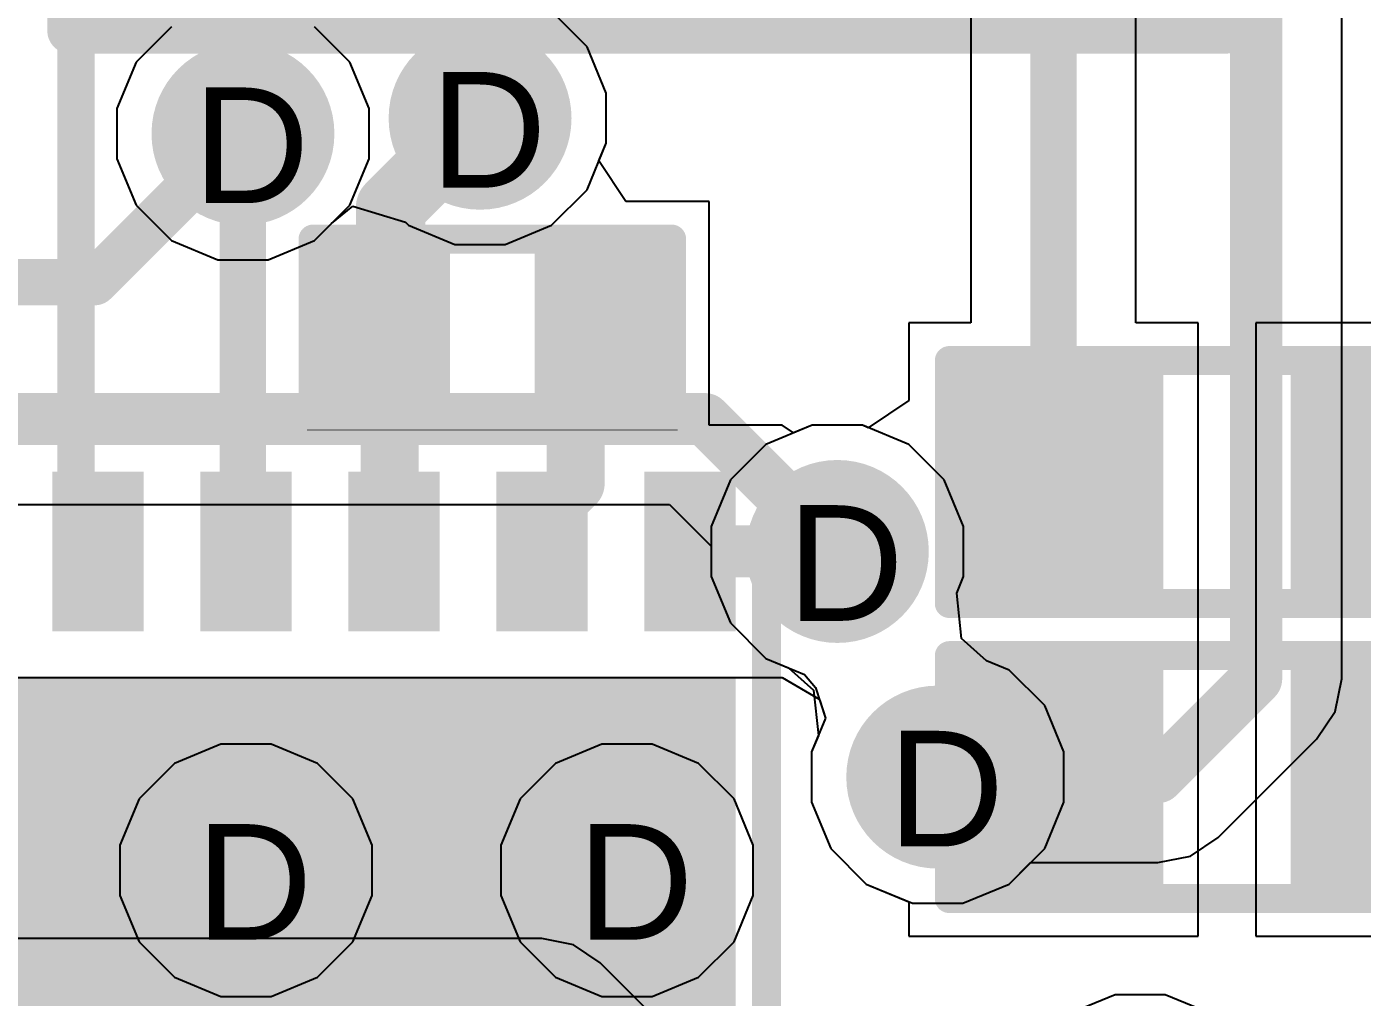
# Model space of a CAD drawing. Header units: inches. Extents: x 0 to 5032, y 0 to 5323.
# Drawn here: x 81.5 to 87.37, y 103.34 to 107.6 of the extents above; entities that cross this region are included whole.
import ezdxf

# ---------------------------------------------------------------- set-up
doc = ezdxf.new("R2010")
doc.units = ezdxf.units.IN
for name, color, linetype in [('Bottom Layer', 5, 'Continuous'), ('Bottom Solder', 6, 'Continuous'), ('Drill Drawing', 1, 'Continuous'), ('Layer 1', 16, 'Continuous'), ('Layer 2', 76, 'Continuous'), ('Multi-Layer', 9, 'Continuous'), ('Pad Holes', 156, 'Continuous'), ('Top Layer', 1, 'Continuous'), ('Top Overlay', 2, 'Continuous'), ('Top Paste', 8, 'Continuous'), ('Top Solder', 216, 'Continuous'), ('Via Holes', 16, 'Continuous')]:
    doc.layers.add(name, color=color, linetype=linetype)
doc.styles.add('Arial', font='', dxfattribs={"height": 0.2})
doc.styles.get('Arial').set_extended_font_data('Arial')

# ---------------------------------------------------------------- blocks, each defined once
blk = doc.blocks.new('HDR1X2__154')
at = {"layer": 'Bottom Layer'}
blk.add_hatch(color=5, dxfattribs=at).paths.add_polyline_path([(-0.75, 0.75), (0.75, 0.75), (0.75, -0.75), (-0.75, -0.75)])
h = blk.add_hatch(color=5, dxfattribs=at)
edge = h.paths.add_edge_path()
edge.add_arc((2.54, 0), 0.75, 0, 360)
at = {"layer": 'Bottom Solder'}
blk.add_hatch(color=6, dxfattribs=at).paths.add_polyline_path([(-0.8516, 0.8516), (0.8516, 0.8516), (0.8516, -0.8516), (-0.8516, -0.8516)])
h = blk.add_hatch(color=6, dxfattribs=at)
edge = h.paths.add_edge_path()
edge.add_arc((2.54, 0), 0.8516, 0, 360)
at = {"layer": 'Layer 1'}
blk.add_hatch(color=16, dxfattribs=at).paths.add_polyline_path([(-0.75, 0.75), (0.75, 0.75), (0.75, -0.75), (-0.75, -0.75)])
h = blk.add_hatch(color=16, dxfattribs=at)
edge = h.paths.add_edge_path()
edge.add_arc((2.54, 0), 0.75, 0, 360)
at = {"layer": 'Layer 2'}
blk.add_hatch(color=76, dxfattribs=at).paths.add_polyline_path([(-0.75, 0.75), (0.75, 0.75), (0.75, -0.75), (-0.75, -0.75)])
h = blk.add_hatch(color=76, dxfattribs=at)
edge = h.paths.add_edge_path()
edge.add_arc((2.54, 0), 0.75, 0, 360)
at = {"layer": 'Multi-Layer'}
blk.add_hatch(color=9, dxfattribs=at).paths.add_polyline_path([(-0.75, 0.75), (0.75, 0.75), (0.75, -0.75), (-0.75, -0.75)])
h = blk.add_hatch(color=9, dxfattribs=at)
edge = h.paths.add_edge_path()
edge.add_arc((2.54, 0), 0.75, 0, 360)
at = {"layer": 'Pad Holes'}
h = blk.add_hatch(color=7, dxfattribs=at)
edge = h.paths.add_edge_path()
edge.add_arc((0, 0), 0.45, 0, 360)
h = blk.add_hatch(color=7, dxfattribs=at)
edge = h.paths.add_edge_path()
edge.add_arc((2.54, 0), 0.45, 0, 360)
at = {"layer": 'Top Layer'}
blk.add_hatch(color=1, dxfattribs=at).paths.add_polyline_path([(-0.75, 0.75), (0.75, 0.75), (0.75, -0.75), (-0.75, -0.75)])
h = blk.add_hatch(color=1, dxfattribs=at)
edge = h.paths.add_edge_path()
edge.add_arc((2.54, 0), 0.75, 0, 360)
at = {"layer": 'Top Solder'}
blk.add_hatch(color=216, dxfattribs=at).paths.add_polyline_path([(-0.8516, 0.8516), (0.8516, 0.8516), (0.8516, -0.8516), (-0.8516, -0.8516)])
h = blk.add_hatch(color=216, dxfattribs=at)
edge = h.paths.add_edge_path()
edge.add_arc((2.54, 0), 0.8516, 0, 360)
at = {"layer": 'Top Overlay'}
for points in [[(-1.27, 1.27, 0.2, 0.2, 0), (-1.27, -1.27, 0.2, 0.2, 0)], [(3.81, 1.27, 0.2, 0.2, 0), (-1.27, 1.27, 0.2, 0.2, 0)], [(3.81, 1.27, 0.2, 0.2, 0), (3.81, -1.27, 0.2, 0.2, 0)], [(3.81, -1.27, 0.2, 0.2, 0), (-1.27, -1.27, 0.2, 0.2, 0)]]:
    blk.add_lwpolyline(points, format="xyseb", dxfattribs=at)
for points in [[(-1.32, 1.27, 0.1, 0.1, 1), (-1.22, 1.27, 0.1, 0.1, 1)], [(-1.32, 1.27, 0.1, 0.1, 1), (-1.22, 1.27, 0.1, 0.1, 1)], [(3.76, 1.27, 0.1, 0.1, 1), (3.86, 1.27, 0.1, 0.1, 1)], [(3.76, 1.27, 0.1, 0.1, 1), (3.86, 1.27, 0.1, 0.1, 1)], [(-1.32, -1.27, 0.1, 0.1, 1), (-1.22, -1.27, 0.1, 0.1, 1)], [(-1.32, -1.27, 0.1, 0.1, 1), (-1.22, -1.27, 0.1, 0.1, 1)], [(3.76, -1.27, 0.1, 0.1, 1), (3.86, -1.27, 0.1, 0.1, 1)], [(3.76, -1.27, 0.1, 0.1, 1), (3.86, -1.27, 0.1, 0.1, 1)]]:
    blk.add_lwpolyline(points, format="xyseb", close=True, dxfattribs=at)
blk = doc.blocks.new('R___0402_160')
at = {"layer": 'Top Layer'}
for points in [[(-0.6985, -0.3175), (-0.6985, 0.3175), (-0.2413, 0.3175), (-0.2413, -0.3175)], [(0.2413, -0.3175), (0.2413, 0.3175), (0.6985, 0.3175), (0.6985, -0.3175)]]:
    blk.add_hatch(color=1, dxfattribs=at).paths.add_polyline_path(points)
at = {"layer": 'Top Paste'}
for points in [[(-0.6985, -0.3175), (-0.6985, 0.3175), (-0.2413, 0.3175), (-0.2413, -0.3175)], [(0.2413, -0.3175), (0.2413, 0.3175), (0.6985, 0.3175), (0.6985, -0.3175)]]:
    blk.add_hatch(color=8, dxfattribs=at).paths.add_polyline_path(points)
at = {"layer": 'Top Solder'}
for points in [[(-0.7535, -0.3725), (-0.7535, 0.3725), (-0.1863, 0.3725), (-0.1863, -0.3725)], [(0.1863, -0.3725), (0.1863, 0.3725), (0.7535, 0.3725), (0.7535, -0.3725)]]:
    blk.add_hatch(color=216, dxfattribs=at).paths.add_polyline_path(points)
at = {"layer": 'Top Overlay'}
for points in [[(-0.7874, 0.4064, 0.127, 0.127, 0), (0.7874, 0.4064, 0.127, 0.127, 0)], [(-0.7874, -0.4064, 0.127, 0.127, 0), (-0.7874, 0.4064, 0.127, 0.127, 0)], [(0.7874, -0.4064, 0.127, 0.127, 0), (0.7874, 0.4064, 0.127, 0.127, 0)], [(-0.7874, -0.4064, 0.127, 0.127, 0), (0.7874, -0.4064, 0.127, 0.127, 0)], [(-0.8128, -0.4318, 0.00323, 0.00323, 0), (0.8128, -0.4318, 0.00323, 0.00323, 0)]]:
    blk.add_lwpolyline(points, format="xyseb", dxfattribs=at)
for points in [[(-0.8191, 0.4064, 0.0635, 0.0635, 1), (-0.7556, 0.4064, 0.0635, 0.0635, 1)], [(-0.8191, 0.4064, 0.0635, 0.0635, 1), (-0.7556, 0.4064, 0.0635, 0.0635, 1)], [(0.7556, 0.4064, 0.0635, 0.0635, 1), (0.8191, 0.4064, 0.0635, 0.0635, 1)], [(0.7556, 0.4064, 0.0635, 0.0635, 1), (0.8191, 0.4064, 0.0635, 0.0635, 1)], [(-0.8191, -0.4064, 0.0635, 0.0635, 1), (-0.7556, -0.4064, 0.0635, 0.0635, 1)], [(-0.8191, -0.4064, 0.0635, 0.0635, 1), (-0.7556, -0.4064, 0.0635, 0.0635, 1)], [(0.7556, -0.4064, 0.0635, 0.0635, 1), (0.8191, -0.4064, 0.0635, 0.0635, 1)], [(0.7556, -0.4064, 0.0635, 0.0635, 1), (0.8191, -0.4064, 0.0635, 0.0635, 1)], [(-0.8136, -0.4318, 0.00161, 0.00161, 1), (-0.812, -0.4318, 0.00161, 0.00161, 1)], [(0.812, -0.4318, 0.00161, 0.00161, 1), (0.8136, -0.4318, 0.00161, 0.00161, 1)]]:
    blk.add_lwpolyline(points, format="xyseb", close=True, dxfattribs=at)
blk = doc.blocks.new('R___0603_167')
at = {"layer": 'Top Layer'}
for points in [[(-0.381, 0.4445), (-0.381, -0.4445), (-1.143, -0.4445), (-1.143, 0.4445)], [(1.143, 0.4445), (1.143, -0.4445), (0.381, -0.4445), (0.381, 0.4445)]]:
    blk.add_hatch(color=1, dxfattribs=at).paths.add_polyline_path(points)
at = {"layer": 'Top Paste'}
for points in [[(-0.381, 0.4445), (-0.381, -0.4445), (-1.143, -0.4445), (-1.143, 0.4445)], [(1.143, 0.4445), (1.143, -0.4445), (0.381, -0.4445), (0.381, 0.4445)]]:
    blk.add_hatch(color=8, dxfattribs=at).paths.add_polyline_path(points)
at = {"layer": 'Top Solder'}
for points in [[(-0.2794, 0.5461), (-0.2794, -0.5461), (-1.2446, -0.5461), (-1.2446, 0.5461)], [(1.2446, 0.5461), (1.2446, -0.5461), (0.2794, -0.5461), (0.2794, 0.5461)]]:
    blk.add_hatch(color=216, dxfattribs=at).paths.add_polyline_path(points)
at = {"layer": 'Top Overlay'}
for points in [[(-1.2192, -0.5334, 0.127, 0.127, 0), (-1.2192, 0.5334, 0.127, 0.127, 0)], [(-1.2192, 0.5334, 0.127, 0.127, 0), (1.2192, 0.5334, 0.127, 0.127, 0)], [(1.2192, -0.5334, 0.127, 0.127, 0), (1.2192, 0.5334, 0.127, 0.127, 0)], [(-1.2192, -0.5334, 0.127, 0.127, 0), (1.2192, -0.5334, 0.127, 0.127, 0)]]:
    blk.add_lwpolyline(points, format="xyseb", dxfattribs=at)
for points in [[(-1.25095, 0.5334, 0.0635, 0.0635, 1), (-1.18745, 0.5334, 0.0635, 0.0635, 1)], [(-1.25095, 0.5334, 0.0635, 0.0635, 1), (-1.18745, 0.5334, 0.0635, 0.0635, 1)], [(1.18745, 0.5334, 0.0635, 0.0635, 1), (1.25095, 0.5334, 0.0635, 0.0635, 1)], [(1.18745, 0.5334, 0.0635, 0.0635, 1), (1.25095, 0.5334, 0.0635, 0.0635, 1)], [(-1.25095, -0.5334, 0.0635, 0.0635, 1), (-1.18745, -0.5334, 0.0635, 0.0635, 1)], [(-1.25095, -0.5334, 0.0635, 0.0635, 1), (-1.18745, -0.5334, 0.0635, 0.0635, 1)], [(1.18745, -0.5334, 0.0635, 0.0635, 1), (1.25095, -0.5334, 0.0635, 0.0635, 1)], [(1.18745, -0.5334, 0.0635, 0.0635, 1), (1.25095, -0.5334, 0.0635, 0.0635, 1)]]:
    blk.add_lwpolyline(points, format="xyseb", close=True, dxfattribs=at)
blk = doc.blocks.new('R___0603_168')
at = {"layer": 'Top Layer'}
for points in [[(-0.381, 0.4445), (-0.381, -0.4445), (-1.143, -0.4445), (-1.143, 0.4445)], [(1.143, 0.4445), (1.143, -0.4445), (0.381, -0.4445), (0.381, 0.4445)]]:
    blk.add_hatch(color=1, dxfattribs=at).paths.add_polyline_path(points)
at = {"layer": 'Top Paste'}
for points in [[(-0.381, 0.4445), (-0.381, -0.4445), (-1.143, -0.4445), (-1.143, 0.4445)], [(1.143, 0.4445), (1.143, -0.4445), (0.381, -0.4445), (0.381, 0.4445)]]:
    blk.add_hatch(color=8, dxfattribs=at).paths.add_polyline_path(points)
at = {"layer": 'Top Solder'}
for points in [[(-0.2794, 0.5461), (-0.2794, -0.5461), (-1.2446, -0.5461), (-1.2446, 0.5461)], [(1.2446, 0.5461), (1.2446, -0.5461), (0.2794, -0.5461), (0.2794, 0.5461)]]:
    blk.add_hatch(color=216, dxfattribs=at).paths.add_polyline_path(points)
at = {"layer": 'Top Overlay'}
for points in [[(-1.2192, 0.5334, 0.127, 0.127, 0), (-1.2192, -0.5334, 0.127, 0.127, 0)], [(1.2192, 0.5334, 0.127, 0.127, 0), (-1.2192, 0.5334, 0.127, 0.127, 0)], [(1.2192, 0.5334, 0.127, 0.127, 0), (1.2192, -0.5334, 0.127, 0.127, 0)], [(1.2192, -0.5334, 0.127, 0.127, 0), (-1.2192, -0.5334, 0.127, 0.127, 0)]]:
    blk.add_lwpolyline(points, format="xyseb", dxfattribs=at)
for points in [[(-1.25095, 0.5334, 0.0635, 0.0635, 1), (-1.18745, 0.5334, 0.0635, 0.0635, 1)], [(-1.25095, 0.5334, 0.0635, 0.0635, 1), (-1.18745, 0.5334, 0.0635, 0.0635, 1)], [(1.18745, 0.5334, 0.0635, 0.0635, 1), (1.25095, 0.5334, 0.0635, 0.0635, 1)], [(1.18745, 0.5334, 0.0635, 0.0635, 1), (1.25095, 0.5334, 0.0635, 0.0635, 1)], [(-1.25095, -0.5334, 0.0635, 0.0635, 1), (-1.18745, -0.5334, 0.0635, 0.0635, 1)], [(-1.25095, -0.5334, 0.0635, 0.0635, 1), (-1.18745, -0.5334, 0.0635, 0.0635, 1)], [(1.18745, -0.5334, 0.0635, 0.0635, 1), (1.25095, -0.5334, 0.0635, 0.0635, 1)], [(1.18745, -0.5334, 0.0635, 0.0635, 1), (1.25095, -0.5334, 0.0635, 0.0635, 1)]]:
    blk.add_lwpolyline(points, format="xyseb", close=True, dxfattribs=at)
blk = doc.blocks.new('VSON_14_3_4_5__174')
at = {"layer": 'Top Layer'}
for points in [[(-1.1, 2.1), (-1.1, 1.8), (-1.7, 1.8), (-1.7, 2.1)], [(0.8, 2.1), (0.8, -2.1), (-0.8, -2.1), (-0.8, 2.1)], [(1.7, 2.1), (1.7, 1.8), (1.1, 1.8), (1.1, 2.1)], [(-1.1, 1.45), (-1.1, 1.15), (-1.7, 1.15), (-1.7, 1.45)], [(1.7, 1.45), (1.7, 1.15), (1.1, 1.15), (1.1, 1.45)], [(-1.1, 0.8), (-1.1, 0.5), (-1.7, 0.5), (-1.7, 0.8)], [(1.7, 0.8), (1.7, 0.5), (1.1, 0.5), (1.1, 0.8)], [(-1.1, 0.15), (-1.1, -0.15), (-1.7, -0.15), (-1.7, 0.15)], [(1.7, 0.15), (1.7, -0.15), (1.1, -0.15), (1.1, 0.15)], [(-1.1, -0.5), (-1.1, -0.8), (-1.7, -0.8), (-1.7, -0.5)], [(1.7, -0.5), (1.7, -0.8), (1.1, -0.8), (1.1, -0.5)], [(-1.1, -1.15), (-1.1, -1.45), (-1.7, -1.45), (-1.7, -1.15)], [(1.7, -1.15), (1.7, -1.45), (1.1, -1.45), (1.1, -1.15)], [(-1.1, -1.8), (-1.1, -2.1), (-1.7, -2.1), (-1.7, -1.8)], [(1.7, -1.8), (1.7, -2.1), (1.1, -2.1), (1.1, -1.8)]]:
    blk.add_hatch(color=1, dxfattribs=at).paths.add_polyline_path(points)
at = {"layer": 'Top Solder'}
for points in [[(-1.0492, 2.1508), (-1.0492, 1.7492), (-1.7508, 1.7492), (-1.7508, 2.1508)], [(0.8508, 2.1508), (0.8508, -2.1508), (-0.8508, -2.1508), (-0.8508, 2.1508)], [(1.7508, 2.1508), (1.7508, 1.7492), (1.0492, 1.7492), (1.0492, 2.1508)], [(-1.0492, 1.5008), (-1.0492, 1.0992), (-1.7508, 1.0992), (-1.7508, 1.5008)], [(1.7508, 1.5008), (1.7508, 1.0992), (1.0492, 1.0992), (1.0492, 1.5008)], [(-1.0492, 0.8508), (-1.0492, 0.4492), (-1.7508, 0.4492), (-1.7508, 0.8508)], [(1.7508, 0.8508), (1.7508, 0.4492), (1.0492, 0.4492), (1.0492, 0.8508)], [(-1.0492, 0.2008), (-1.0492, -0.2008), (-1.7508, -0.2008), (-1.7508, 0.2008)], [(1.7508, 0.2008), (1.7508, -0.2008), (1.0492, -0.2008), (1.0492, 0.2008)], [(-1.0492, -0.4492), (-1.0492, -0.8508), (-1.7508, -0.8508), (-1.7508, -0.4492)], [(1.7508, -0.4492), (1.7508, -0.8508), (1.0492, -0.8508), (1.0492, -0.4492)], [(-1.0492, -1.0992), (-1.0492, -1.5008), (-1.7508, -1.5008), (-1.7508, -1.0992)], [(1.7508, -1.0992), (1.7508, -1.5008), (1.0492, -1.5008), (1.0492, -1.0992)], [(-1.0492, -1.7492), (-1.0492, -2.1508), (-1.7508, -2.1508), (-1.7508, -1.7492)], [(1.7508, -1.7492), (1.7508, -2.1508), (1.0492, -2.1508), (1.0492, -1.7492)]]:
    blk.add_hatch(color=216, dxfattribs=at).paths.add_polyline_path(points)
at = {"layer": 'Top Overlay'}
for points in [[(-1.4986, 2.286, 0.127, 0.127, 0), (1.4732, 2.286, 0.127, 0.127, 0)], [(-1.9736, 2.0673, 0.127, 0.127, 0), (-1.9736, 1.8133, 0.127, 0.127, 0)], [(-1.9736, 2.0673, 0.127, 0.127, 0), (-1.8466, 1.9403, 0.127, 0.127, 0)], [(-1.8466, 1.9403, 0.127, 0.127, 0), (-1.9736, 1.8133, 0.127, 0.127, 0)], [(-1.4986, -2.286, 0.127, 0.127, 0), (1.4732, -2.286, 0.127, 0.127, 0)]]:
    blk.add_lwpolyline(points, format="xyseb", dxfattribs=at)
for points in [[(-1.5304, 2.286, 0.0635, 0.0635, 1), (-1.4668, 2.286, 0.0635, 0.0635, 1)], [(1.4414, 2.286, 0.0635, 0.0635, 1), (1.505, 2.286, 0.0635, 0.0635, 1)], [(-2.0053, 2.0673, 0.0635, 0.0635, 1), (-1.9418, 2.0673, 0.0635, 0.0635, 1)], [(-2.0053, 2.0673, 0.0635, 0.0635, 1), (-1.9418, 2.0673, 0.0635, 0.0635, 1)], [(-1.8783, 1.9403, 0.0635, 0.0635, 1), (-1.8148, 1.9403, 0.0635, 0.0635, 1)], [(-1.8783, 1.9403, 0.0635, 0.0635, 1), (-1.8148, 1.9403, 0.0635, 0.0635, 1)], [(-2.0053, 1.8133, 0.0635, 0.0635, 1), (-1.9418, 1.8133, 0.0635, 0.0635, 1)], [(-2.0053, 1.8133, 0.0635, 0.0635, 1), (-1.9418, 1.8133, 0.0635, 0.0635, 1)], [(-1.5304, -2.286, 0.0635, 0.0635, 1), (-1.4668, -2.286, 0.0635, 0.0635, 1)], [(1.4414, -2.286, 0.0635, 0.0635, 1), (1.505, -2.286, 0.0635, 0.0635, 1)]]:
    blk.add_lwpolyline(points, format="xyseb", close=True, dxfattribs=at)

msp = doc.modelspace()

# ---------------------------------------------------------------- hatches: boundary and pattern name
at = {"layer": 'Bottom Layer'}
h = msp.add_hatch(color=5, dxfattribs=at)
edge = h.paths.add_edge_path()
edge.add_arc((83.4948, 107.2014), 0.3, 0, 360)
h = msp.add_hatch(color=5, dxfattribs=at)
edge = h.paths.add_edge_path()
edge.add_arc((82.4536, 107.1335), 0.3, 0, 360)
h = msp.add_hatch(color=5, dxfattribs=at)
edge = h.paths.add_edge_path()
edge.add_arc((85.0637, 105.2994), 0.3, 0, 360)
h = msp.add_hatch(color=5, dxfattribs=at)
edge = h.paths.add_edge_path()
edge.add_arc((85.5045, 104.3088), 0.3, 0, 360)
h = msp.add_hatch(color=5, dxfattribs=at)
edge = h.paths.add_edge_path()
edge.add_arc((82.4669, 103.8994), 0.3, 0, 360)
h = msp.add_hatch(color=5, dxfattribs=at)
edge = h.paths.add_edge_path()
edge.add_arc((84.1403, 103.8994), 0.3, 0, 360)
at = {"layer": 'Bottom Solder'}
h = msp.add_hatch(color=6, dxfattribs=at)
edge = h.paths.add_edge_path()
edge.add_arc((83.4948, 107.2014), 0.4016, 0, 360)
h = msp.add_hatch(color=6, dxfattribs=at)
edge = h.paths.add_edge_path()
edge.add_arc((82.4536, 107.1335), 0.4016, 0, 360)
h = msp.add_hatch(color=6, dxfattribs=at)
edge = h.paths.add_edge_path()
edge.add_arc((85.0637, 105.2994), 0.4016, 0, 360)
h = msp.add_hatch(color=6, dxfattribs=at)
edge = h.paths.add_edge_path()
edge.add_arc((85.5045, 104.3088), 0.4016, 0, 360)
h = msp.add_hatch(color=6, dxfattribs=at)
edge = h.paths.add_edge_path()
edge.add_arc((82.4669, 103.8994), 0.4016, 0, 360)
h = msp.add_hatch(color=6, dxfattribs=at)
edge = h.paths.add_edge_path()
edge.add_arc((84.1403, 103.8994), 0.4016, 0, 360)
at = {"layer": 'Layer 1'}
h = msp.add_hatch(color=16, dxfattribs=at)
edge = h.paths.add_edge_path()
edge.add_arc((83.4948, 107.2014), 0.3, 0, 360)
h = msp.add_hatch(color=16, dxfattribs=at)
edge = h.paths.add_edge_path()
edge.add_arc((82.4536, 107.1335), 0.3, 0, 360)
h = msp.add_hatch(color=16, dxfattribs=at)
edge = h.paths.add_edge_path()
edge.add_arc((85.0637, 105.2994), 0.3, 0, 360)
h = msp.add_hatch(color=16, dxfattribs=at)
edge = h.paths.add_edge_path()
edge.add_arc((85.5045, 104.3088), 0.3, 0, 360)
h = msp.add_hatch(color=16, dxfattribs=at)
edge = h.paths.add_edge_path()
edge.add_arc((82.4669, 103.8994), 0.3, 0, 360)
h = msp.add_hatch(color=16, dxfattribs=at)
edge = h.paths.add_edge_path()
edge.add_arc((84.1403, 103.8994), 0.3, 0, 360)
at = {"layer": 'Layer 2'}
h = msp.add_hatch(color=76, dxfattribs=at)
edge = h.paths.add_edge_path()
edge.add_arc((83.4948, 107.2014), 0.3, 0, 360)
h = msp.add_hatch(color=76, dxfattribs=at)
edge = h.paths.add_edge_path()
edge.add_arc((82.4536, 107.1335), 0.3, 0, 360)
h = msp.add_hatch(color=76, dxfattribs=at)
edge = h.paths.add_edge_path()
edge.add_arc((85.0637, 105.2994), 0.3, 0, 360)
h = msp.add_hatch(color=76, dxfattribs=at)
edge = h.paths.add_edge_path()
edge.add_arc((85.5045, 104.3088), 0.3, 0, 360)
h = msp.add_hatch(color=76, dxfattribs=at)
edge = h.paths.add_edge_path()
edge.add_arc((82.4669, 103.8994), 0.3, 0, 360)
h = msp.add_hatch(color=76, dxfattribs=at)
edge = h.paths.add_edge_path()
edge.add_arc((84.1403, 103.8994), 0.3, 0, 360)
at = {"layer": 'Top Layer'}
h = msp.add_hatch(color=1, dxfattribs=at)
edge = h.paths.add_edge_path()
edge.add_arc((83.4948, 107.2014), 0.3, 0, 360)
h = msp.add_hatch(color=1, dxfattribs=at)
edge = h.paths.add_edge_path()
edge.add_arc((82.4536, 107.1335), 0.3, 0, 360)
h = msp.add_hatch(color=1, dxfattribs=at)
edge = h.paths.add_edge_path()
edge.add_arc((85.0637, 105.2994), 0.3, 0, 360)
h = msp.add_hatch(color=1, dxfattribs=at)
edge = h.paths.add_edge_path()
edge.add_arc((85.5045, 104.3088), 0.3, 0, 360)
h = msp.add_hatch(color=1, dxfattribs=at)
edge = h.paths.add_edge_path()
edge.add_arc((82.4669, 103.8994), 0.3, 0, 360)
h = msp.add_hatch(color=1, dxfattribs=at)
edge = h.paths.add_edge_path()
edge.add_arc((84.1403, 103.8994), 0.3, 0, 360)
at = {"layer": 'Top Solder'}
h = msp.add_hatch(color=216, dxfattribs=at)
edge = h.paths.add_edge_path()
edge.add_arc((83.4948, 107.2014), 0.4016, 0, 360)
h = msp.add_hatch(color=216, dxfattribs=at)
edge = h.paths.add_edge_path()
edge.add_arc((82.4536, 107.1335), 0.4016, 0, 360)
h = msp.add_hatch(color=216, dxfattribs=at)
edge = h.paths.add_edge_path()
edge.add_arc((85.0637, 105.2994), 0.4016, 0, 360)
h = msp.add_hatch(color=216, dxfattribs=at)
edge = h.paths.add_edge_path()
edge.add_arc((85.5045, 104.3088), 0.4016, 0, 360)
h = msp.add_hatch(color=216, dxfattribs=at)
edge = h.paths.add_edge_path()
edge.add_arc((82.4669, 103.8994), 0.4016, 0, 360)
h = msp.add_hatch(color=216, dxfattribs=at)
edge = h.paths.add_edge_path()
edge.add_arc((84.1403, 103.8994), 0.4016, 0, 360)
at = {"layer": 'Via Holes'}
h = msp.add_hatch(color=7, dxfattribs=at)
edge = h.paths.add_edge_path()
edge.add_arc((83.4948, 107.2014), 0.15, 0, 360)
h = msp.add_hatch(color=7, dxfattribs=at)
edge = h.paths.add_edge_path()
edge.add_arc((82.4536, 107.1335), 0.15, 0, 360)
h = msp.add_hatch(color=7, dxfattribs=at)
edge = h.paths.add_edge_path()
edge.add_arc((85.0637, 105.2994), 0.15, 0, 360)
h = msp.add_hatch(color=7, dxfattribs=at)
edge = h.paths.add_edge_path()
edge.add_arc((85.5045, 104.3088), 0.15, 0, 360)
h = msp.add_hatch(color=7, dxfattribs=at)
edge = h.paths.add_edge_path()
edge.add_arc((82.4669, 103.8994), 0.15, 0, 360)
h = msp.add_hatch(color=7, dxfattribs=at)
edge = h.paths.add_edge_path()
edge.add_arc((84.1403, 103.8994), 0.15, 0, 360)

# ---------------------------------------------------------------- linework, layer by layer
at = {"layer": 'Bottom Layer'}
for p, q in [((87.2784, 104.7406), (87.2784, 109.7952)), ((68.8911, 105.5049), (84.3271, 105.5049)), ((84.3271, 105.5049), (84.5097, 105.3223)), ((84.5097, 105.3223), (84.5097, 105.1892)), ((84.5097, 105.1892), (84.594, 104.9856)), ((84.594, 104.9856), (84.7499, 104.8297)), ((84.7499, 104.8297), (84.92, 104.7593)), ((84.92, 104.7593), (84.9675, 104.7027)), ((84.9675, 104.7027), (85.0121, 104.5676)), ((87.2498, 104.5969), (87.2784, 104.7406)), ((87.1684, 104.4751), (87.2498, 104.5969)), ((85.0121, 104.5676), (84.9505, 104.419)), ((86.7366, 104.0433), (87.1684, 104.4751)), ((84.9505, 104.419), (84.9505, 104.1986)), ((84.9505, 104.1986), (85.0348, 103.995)), ((86.6148, 103.9619), (86.7366, 104.0433)), ((85.0348, 103.995), (85.1907, 103.8391)), ((85.8183, 103.8391), (85.9125, 103.9333)), ((85.9125, 103.9333), (86.4711, 103.9333)), ((86.4711, 103.9333), (86.6148, 103.9619)), ((85.1907, 103.8391), (85.3943, 103.7548)), ((85.6147, 103.7548), (85.8183, 103.8391)), ((85.3943, 103.7548), (85.6147, 103.7548)), ((83.7658, 103.5998), (69.0333, 103.5998)), ((83.9045, 103.5722), (83.7658, 103.5998)), ((83.7658, 103.5998), (83.7658, 103.5998)), ((84.0222, 103.4936), (83.9045, 103.5722)), ((84.9654, 102.5504), (84.0222, 103.4936))]:
    msp.add_line(p, q, dxfattribs=at)
for points in [[(86.9029, 104.7406, 0.2286, 0.2286, 0), (86.9029, 109.7952, 0.2286, 0.2286, 0)], [(81.8016, 106.4816, 0.2032, 0.2032, 0), (82.4536, 107.1335, 0.2032, 0.2032, 0)], [(62.8885, 106.4816, 0.2032, 0.2032, 0), (81.8016, 106.4816, 0.2032, 0.2032, 0)], [(63.5461, 105.8804, 0.2286, 0.2286, 0), (84.4827, 105.8804, 0.2286, 0.2286, 0)], [(84.4827, 105.8804, 0.2286, 0.2286, 0), (85.0637, 105.2994, 0.2286, 0.2286, 0)], [(86.4711, 104.3088, 0.2286, 0.2286, 0), (86.9029, 104.7406, 0.2286, 0.2286, 0)], [(85.5415, 104.3088, 0.2286, 0.2286, 0), (86.4711, 104.3088, 0.2286, 0.2286, 0)]]:
    msp.add_lwpolyline(points, format="xyseb", dxfattribs=at)
for points in [[(82.4028, 107.1335, 0.1016, 0.1016, 1), (82.5044, 107.1335, 0.1016, 0.1016, 1)], [(81.7508, 106.4816, 0.1016, 0.1016, 1), (81.8524, 106.4816, 0.1016, 0.1016, 1)], [(81.7508, 106.4816, 0.1016, 0.1016, 1), (81.8524, 106.4816, 0.1016, 0.1016, 1)], [(84.4255, 105.8804, 0.1143, 0.1143, 1), (84.5398, 105.8804, 0.1143, 0.1143, 1)], [(84.4255, 105.8804, 0.1143, 0.1143, 1), (84.5398, 105.8804, 0.1143, 0.1143, 1)], [(85.0065, 105.2994, 0.1143, 0.1143, 1), (85.1208, 105.2994, 0.1143, 0.1143, 1)], [(86.8458, 104.7406, 0.1143, 0.1143, 1), (86.9601, 104.7406, 0.1143, 0.1143, 1)], [(86.8458, 104.7406, 0.1143, 0.1143, 1), (86.9601, 104.7406, 0.1143, 0.1143, 1)], [(85.4843, 104.3088, 0.1143, 0.1143, 1), (85.5986, 104.3088, 0.1143, 0.1143, 1)], [(86.414, 104.3088, 0.1143, 0.1143, 1), (86.5283, 104.3088, 0.1143, 0.1143, 1)], [(86.414, 104.3088, 0.1143, 0.1143, 1), (86.5283, 104.3088, 0.1143, 0.1143, 1)]]:
    msp.add_lwpolyline(points, format="xyseb", close=True, dxfattribs=at)
at = {"layer": 'Layer 1'}
for p, q in [((83.9645, 107.5153), (83.8086, 107.6711)), ((82.1398, 107.6032), (81.984, 107.4474)), ((84.0488, 107.3116), (83.9645, 107.5153)), ((81.984, 107.4474), (81.8996, 107.2437)), ((84.0488, 107.0912), (84.0488, 107.3116)), ((81.8996, 107.2437), (81.8996, 107.0233)), ((83.9645, 106.8876), (84.0488, 107.0912)), ((81.8996, 107.0233), (81.984, 106.8197)), ((83.8086, 106.7318), (83.9645, 106.8876)), ((81.984, 106.8197), (82.1398, 106.6639)), ((82.8422, 106.7387), (82.9367, 106.8156)), ((82.9367, 106.8156), (83.1674, 106.7454)), ((83.1674, 106.7454), (83.181, 106.7318)), ((82.7674, 106.6639), (82.8422, 106.7387)), ((83.181, 106.7318), (83.3846, 106.6474)), ((83.605, 106.6474), (83.8086, 106.7318)), ((82.1398, 106.6639), (82.3434, 106.5795)), ((82.5638, 106.5795), (82.7674, 106.6639)), ((83.3846, 106.6474), (83.605, 106.6474)), ((82.3434, 106.5795), (82.5638, 106.5795)), ((84.9535, 105.8534), (84.7499, 105.7691)), ((85.1739, 105.8534), (84.9535, 105.8534)), ((85.3775, 105.7691), (85.1739, 105.8534)), ((84.7499, 105.7691), (84.594, 105.6132)), ((85.5333, 105.6132), (85.3775, 105.7691)), ((84.594, 105.6132), (84.5097, 105.4096)), ((85.6177, 105.4096), (85.5333, 105.6132)), ((84.5097, 105.4096), (84.5097, 105.1892)), ((85.6177, 105.1892), (85.6177, 105.4096)), ((84.5097, 105.1892), (84.594, 104.9856)), ((85.5877, 105.1168), (85.6177, 105.1892)), ((85.6088, 104.918), (85.5877, 105.1168)), ((84.594, 104.9856), (84.7499, 104.8297)), ((85.7186, 104.8197), (85.6088, 104.918)), ((84.7499, 104.8297), (84.8495, 104.7885)), ((85.8183, 104.7785), (85.7186, 104.8197)), ((84.8495, 104.7885), (84.9594, 104.6902)), ((85.9742, 104.6226), (85.8183, 104.7785)), ((84.9594, 104.6902), (84.9805, 104.4914)), ((86.0585, 104.419), (85.9742, 104.6226)), ((84.9805, 104.4914), (84.9505, 104.419)), ((84.9505, 104.419), (84.9505, 104.1986)), ((86.0585, 104.1986), (86.0585, 104.419)), ((84.9505, 104.1986), (85.0348, 103.995)), ((85.9742, 103.995), (86.0585, 104.1986)), ((85.0348, 103.995), (85.1907, 103.8391)), ((85.8183, 103.8391), (85.9742, 103.995)), ((85.1907, 103.8391), (85.3943, 103.7548)), ((85.6147, 103.7548), (85.8183, 103.8391)), ((85.3943, 103.7548), (85.6147, 103.7548))]:
    msp.add_line(p, q, dxfattribs=at)
at = {"layer": 'Layer 2'}
for p, q in [((82.1398, 107.6032), (81.984, 107.4474)), ((82.9233, 107.4474), (82.7674, 107.6032)), ((81.984, 107.4474), (81.8996, 107.2437)), ((83.0076, 107.2437), (82.9233, 107.4474)), ((81.8996, 107.2437), (81.8996, 107.0233)), ((83.0076, 107.0233), (83.0076, 107.2437)), ((81.8996, 107.0233), (81.984, 106.8197)), ((82.9233, 106.8197), (83.0076, 107.0233)), ((81.984, 106.8197), (82.1398, 106.6639)), ((82.7674, 106.6639), (82.9233, 106.8197)), ((82.1398, 106.6639), (82.3434, 106.5795)), ((82.5638, 106.5795), (82.7674, 106.6639)), ((82.3434, 106.5795), (82.5638, 106.5795)), ((84.9535, 105.8534), (84.7499, 105.7691)), ((85.1739, 105.8534), (84.9535, 105.8534)), ((85.3775, 105.7691), (85.1739, 105.8534)), ((84.7499, 105.7691), (84.594, 105.6132)), ((85.5333, 105.6132), (85.3775, 105.7691)), ((84.594, 105.6132), (84.5097, 105.4096)), ((85.6177, 105.4096), (85.5333, 105.6132)), ((84.5097, 105.4096), (84.5097, 105.1892)), ((85.6177, 105.1892), (85.6177, 105.4096)), ((84.5097, 105.1892), (84.594, 104.9856)), ((85.5877, 105.1168), (85.6177, 105.1892)), ((85.6088, 104.918), (85.5877, 105.1168)), ((84.594, 104.9856), (84.7499, 104.8297)), ((85.7186, 104.8197), (85.6088, 104.918)), ((84.7499, 104.8297), (84.8495, 104.7885)), ((85.8183, 104.7785), (85.7186, 104.8197)), ((84.8495, 104.7885), (84.9594, 104.6902)), ((85.9742, 104.6226), (85.8183, 104.7785)), ((84.9594, 104.6902), (84.9805, 104.4914)), ((86.0585, 104.419), (85.9742, 104.6226)), ((82.3567, 104.4534), (82.1531, 104.3691)), ((82.5771, 104.4534), (82.3567, 104.4534)), ((82.7807, 104.3691), (82.5771, 104.4534)), ((84.0301, 104.4534), (83.8265, 104.3691)), ((84.2505, 104.4534), (84.0301, 104.4534)), ((84.4541, 104.3691), (84.2505, 104.4534)), ((84.9805, 104.4914), (84.9505, 104.419)), ((84.9505, 104.419), (84.9505, 104.1986)), ((86.0585, 104.1986), (86.0585, 104.419)), ((82.1531, 104.3691), (81.9972, 104.2132)), ((82.9365, 104.2132), (82.7807, 104.3691)), ((83.8265, 104.3691), (83.6706, 104.2132)), ((84.6099, 104.2132), (84.4541, 104.3691)), ((81.9972, 104.2132), (81.9129, 104.0096)), ((83.0209, 104.0096), (82.9365, 104.2132)), ((83.6706, 104.2132), (83.5863, 104.0096)), ((84.6943, 104.0096), (84.6099, 104.2132)), ((84.9505, 104.1986), (85.0348, 103.995)), ((85.9742, 103.995), (86.0585, 104.1986)), ((81.9129, 104.0096), (81.9129, 103.7892)), ((83.0209, 103.7892), (83.0209, 104.0096)), ((83.5863, 104.0096), (83.5863, 103.7892)), ((84.6943, 103.7892), (84.6943, 104.0096)), ((85.0348, 103.995), (85.1907, 103.8391)), ((85.8183, 103.8391), (85.9742, 103.995)), ((85.1907, 103.8391), (85.3943, 103.7548)), ((85.6147, 103.7548), (85.8183, 103.8391)), ((81.9129, 103.7892), (81.9972, 103.5856)), ((82.9365, 103.5856), (83.0209, 103.7892)), ((83.5863, 103.7892), (83.6706, 103.5856)), ((84.6099, 103.5856), (84.6943, 103.7892)), ((85.3943, 103.7548), (85.6147, 103.7548)), ((81.9972, 103.5856), (82.1531, 103.4297)), ((82.7807, 103.4297), (82.9365, 103.5856)), ((83.6706, 103.5856), (83.8265, 103.4297)), ((84.4541, 103.4297), (84.6099, 103.5856)), ((82.1531, 103.4297), (82.3567, 103.3454)), ((82.5771, 103.3454), (82.7807, 103.4297)), ((83.8265, 103.4297), (84.0301, 103.3454)), ((84.2505, 103.3454), (84.4541, 103.4297)), ((82.3567, 103.3454), (82.5771, 103.3454)), ((84.0301, 103.3454), (84.2505, 103.3454)), ((86.2833, 103.3534), (86.0797, 103.2691)), ((86.5037, 103.3534), (86.2833, 103.3534)), ((86.7073, 103.2691), (86.5037, 103.3534))]:
    msp.add_line(p, q, dxfattribs=at)
at = {"layer": 'Top Layer'}
for p, q in [((85.6499, 107.8514), (85.6499, 106.3027)), ((86.3751, 106.3027), (86.3751, 107.8514)), ((83.9645, 107.5153), (83.8086, 107.6711)), ((84.0488, 107.3116), (83.9645, 107.5153)), ((84.0488, 107.0912), (84.0488, 107.3116)), ((84.0168, 107.0139), (84.0488, 107.0912)), ((84.1356, 106.8361), (84.0168, 107.0139)), ((84.5012, 106.8361), (84.1356, 106.8361)), ((84.5012, 105.8534), (84.5012, 106.8361)), ((85.6499, 106.3027), (85.3775, 106.3027)), ((85.3775, 106.3027), (85.3775, 105.9615)), ((86.6475, 106.3027), (86.3751, 106.3027)), ((86.6475, 104.9057), (86.6475, 106.3027)), ((88.1715, 106.3027), (86.9015, 106.3027)), ((86.9015, 106.3027), (86.9015, 104.9057)), ((85.3775, 105.9615), (85.1997, 105.8427)), ((84.8209, 105.8534), (84.5012, 105.8534)), ((84.8716, 105.8195), (84.8209, 105.8534)), ((84.8209, 105.8534), (84.8209, 105.8534)), ((84.9535, 105.8534), (84.8716, 105.8195)), ((85.1739, 105.8534), (84.9535, 105.8534)), ((85.1997, 105.8427), (85.1739, 105.8534)), ((86.6475, 103.6103), (86.6475, 104.9057)), ((86.9015, 104.9057), (86.9015, 103.6103)), ((80.1129, 104.7454), (84.8209, 104.7454)), ((84.8209, 104.7454), (84.8209, 104.7454)), ((84.8209, 104.7454), (84.8209, 104.7454)), ((84.8209, 104.7454), (84.9835, 104.6511)), ((84.9835, 104.6511), (84.9866, 104.6448)), ((84.9866, 104.6448), (85.0121, 104.5676)), ((85.0121, 104.5676), (84.9505, 104.419)), ((84.9505, 104.419), (84.9505, 104.1986)), ((84.9505, 104.1986), (85.0348, 103.995)), ((85.0348, 103.995), (85.1907, 103.8391)), ((85.1907, 103.8391), (85.3775, 103.7618)), ((85.3775, 103.7618), (85.3775, 103.6103)), ((85.3775, 103.6103), (86.6475, 103.6103)), ((86.9015, 103.6103), (88.1715, 103.6103))]:
    msp.add_line(p, q, dxfattribs=at)
for points in [[(86.0125, 105.6042, 0.2032, 0.2032, 0), (86.0125, 108.3474, 0.2032, 0.2032, 0)], [(81.7205, 105.6136, 0.1651, 0.1651, 0), (81.7205, 108.3396, 0.1651, 0.1651, 0)], [(83.1017, 106.8083, 0.3048, 0.3048, 0), (83.4948, 107.2014, 0.3048, 0.3048, 0)], [(82.4536, 105.3127, 0.2032, 0.2032, 0), (82.4536, 107.1335, 0.2032, 0.2032, 0)], [(83.1017, 106.2646, 0.3048, 0.3048, 0), (83.1017, 106.8083, 0.3048, 0.3048, 0)], [(83.0788, 106.2646, 0.254, 0.254, 0), (83.0979, 106.2455, 0.254, 0.254, 0)], [(83.9148, 105.5973, 0.254, 0.254, 0), (83.9148, 106.2646, 0.254, 0.254, 0)], [(83.0979, 105.3184, 0.254, 0.254, 0), (83.0979, 106.2455, 0.254, 0.254, 0)], [(81.7205, 105.6136, 0.1651, 0.1651, 0), (81.7513, 105.5827, 0.1651, 0.1651, 0)], [(83.7669, 105.4494, 0.254, 0.254, 0), (83.9148, 105.5973, 0.254, 0.254, 0)], [(81.7513, 105.3668, 0.1651, 0.1651, 0), (81.7513, 105.5827, 0.1651, 0.1651, 0)], [(83.7669, 105.2994, 0.254, 0.254, 0), (83.7669, 105.4494, 0.254, 0.254, 0)], [(81.7513, 105.3668, 0.1651, 0.1651, 0), (81.8188, 105.2994, 0.1651, 0.1651, 0)], [(83.0979, 105.3184, 0.254, 0.254, 0), (83.1169, 105.2994, 0.254, 0.254, 0)], [(84.4169, 105.2994, 0.2286, 0.2286, 0), (85.0637, 105.2994, 0.2286, 0.2286, 0)], [(85.5161, 104.3088, 0.2286, 0.2286, 0), (86.0241, 104.3088, 0.2286, 0.2286, 0)]]:
    msp.add_lwpolyline(points, format="xyseb", dxfattribs=at)
for points in [[(83.4186, 107.2014, 0.1524, 0.1524, 1), (83.571, 107.2014, 0.1524, 0.1524, 1)], [(82.4028, 107.1335, 0.1016, 0.1016, 1), (82.5044, 107.1335, 0.1016, 0.1016, 1)], [(83.0255, 106.8083, 0.1524, 0.1524, 1), (83.1779, 106.8083, 0.1524, 0.1524, 1)], [(83.0255, 106.8083, 0.1524, 0.1524, 1), (83.1779, 106.8083, 0.1524, 0.1524, 1)], [(83.0255, 106.2646, 0.1524, 0.1524, 1), (83.1779, 106.2646, 0.1524, 0.1524, 1)], [(83.0153, 106.2646, 0.127, 0.127, 1), (83.1423, 106.2646, 0.127, 0.127, 1)], [(83.8513, 106.2646, 0.127, 0.127, 1), (83.9783, 106.2646, 0.127, 0.127, 1)], [(83.0344, 106.2455, 0.127, 0.127, 1), (83.1614, 106.2455, 0.127, 0.127, 1)], [(83.0344, 106.2455, 0.127, 0.127, 1), (83.1614, 106.2455, 0.127, 0.127, 1)], [(81.6792, 105.6136, 0.0825, 0.0825, 1), (81.7617, 105.6136, 0.0825, 0.0825, 1)], [(81.6792, 105.6136, 0.0825, 0.0825, 1), (81.7617, 105.6136, 0.0825, 0.0825, 1)], [(83.8513, 105.5973, 0.127, 0.127, 1), (83.9783, 105.5973, 0.127, 0.127, 1)], [(83.8513, 105.5973, 0.127, 0.127, 1), (83.9783, 105.5973, 0.127, 0.127, 1)], [(85.9617, 105.6042, 0.1016, 0.1016, 1), (86.0633, 105.6042, 0.1016, 0.1016, 1)], [(81.71, 105.5827, 0.0825, 0.0825, 1), (81.7926, 105.5827, 0.0825, 0.0825, 1)], [(81.71, 105.5827, 0.0825, 0.0825, 1), (81.7926, 105.5827, 0.0825, 0.0825, 1)], [(83.7034, 105.4494, 0.127, 0.127, 1), (83.8304, 105.4494, 0.127, 0.127, 1)], [(83.7034, 105.4494, 0.127, 0.127, 1), (83.8304, 105.4494, 0.127, 0.127, 1)], [(81.71, 105.3668, 0.0825, 0.0825, 1), (81.7926, 105.3668, 0.0825, 0.0825, 1)], [(81.71, 105.3668, 0.0825, 0.0825, 1), (81.7926, 105.3668, 0.0825, 0.0825, 1)], [(82.4028, 105.3127, 0.1016, 0.1016, 1), (82.5044, 105.3127, 0.1016, 0.1016, 1)], [(83.0344, 105.3184, 0.127, 0.127, 1), (83.1614, 105.3184, 0.127, 0.127, 1)], [(83.0344, 105.3184, 0.127, 0.127, 1), (83.1614, 105.3184, 0.127, 0.127, 1)], [(83.0534, 105.2994, 0.127, 0.127, 1), (83.1804, 105.2994, 0.127, 0.127, 1)], [(83.7034, 105.2994, 0.127, 0.127, 1), (83.8304, 105.2994, 0.127, 0.127, 1)], [(84.3597, 105.2994, 0.1143, 0.1143, 1), (84.4741, 105.2994, 0.1143, 0.1143, 1)], [(85.0065, 105.2994, 0.1143, 0.1143, 1), (85.1208, 105.2994, 0.1143, 0.1143, 1)], [(81.7775, 105.2994, 0.0825, 0.0825, 1), (81.86, 105.2994, 0.0825, 0.0825, 1)], [(85.4589, 104.3088, 0.1143, 0.1143, 1), (85.5732, 104.3088, 0.1143, 0.1143, 1)], [(85.9669, 104.3088, 0.1143, 0.1143, 1), (86.0812, 104.3088, 0.1143, 0.1143, 1)]]:
    msp.add_lwpolyline(points, format="xyseb", close=True, dxfattribs=at)

# ---------------------------------------------------------------- block references
for name, p, rotation in [('HDR1X2__154', (85.5045, 108.8554), 180), ('R___0603_168', (86.7745, 105.6042), 180), ('VSON_14_3_4_5__174', (82.4669, 103.8994), 90)]:
    msp.add_blockref(name, p, dxfattribs=dict(rotation=rotation))
for name, p in [('R___0402_160', (83.5487, 106.2646)), ('R___0603_167', (86.7745, 104.3088))]:
    msp.add_blockref(name, p)

# ---------------------------------------------------------------- texts
at = {"layer": 'Drill Drawing', "style": 'Arial'}
for p in [(83.2748, 106.8967), (82.2335, 106.8288), (84.8436, 104.9947), (85.2844, 104.0041), (82.2468, 103.5947), (83.9202, 103.5947)]:
    msp.add_text('D', height=0.508, dxfattribs=at).set_placement(p)

doc.saveas('drawing.dxf')
